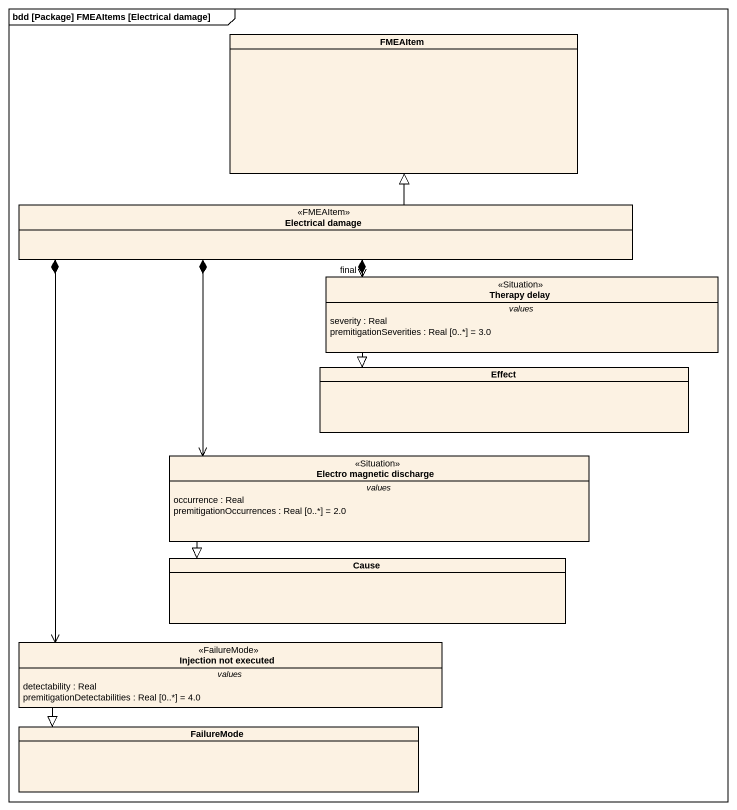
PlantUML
@startuml
mainframe bdd [Package] FMEAItems [Electrical damage]
hide circle
hide empty members
class FMEAItem
class "Electrical damage" as Electrical_damage <<FMEAItem>>
class "Therapy delay" as Therapy_delay <<Situation>> {
  -- values --
  severity : Real
  premitigationSeverities : Real [0..*] = 3.0
}
class Effect
class "Electro magnetic discharge" as Electro_magnetic_discharge <<Situation>> {
  -- values --
  occurrence : Real
  premitigationOccurrences : Real [0..*] = 2.0
}
class Cause
class "Injection not executed" as Injection_not_executed <<FailureMode>> {
  -- values --
  detectability : Real
  premitigationDetectabilities : Real [0..*] = 4.0
}
class FailureMode
Electrical_damage -up-|> FMEAItem
Electrical_damage *-right-> "final" Therapy_delay
Electrical_damage *--> Electro_magnetic_discharge
Electrical_damage *--> Injection_not_executed
Therapy_delay --|> Effect
Electro_magnetic_discharge --|> Cause
Injection_not_executed --|> FailureMode
@enduml
